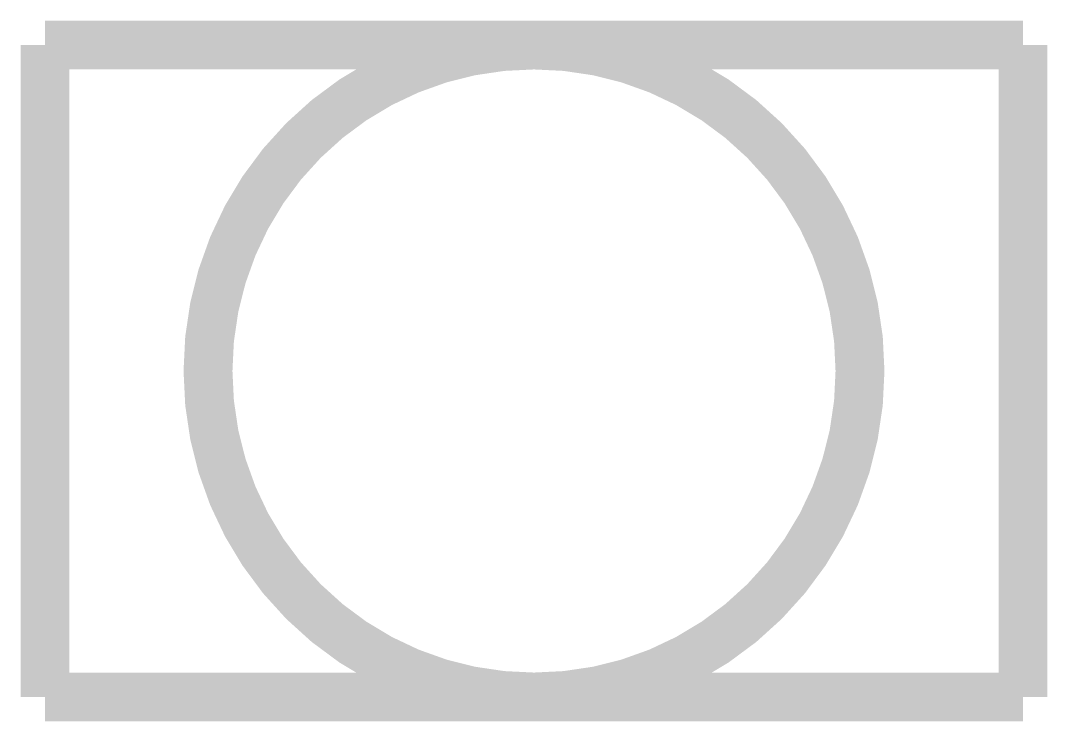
# Model space of a CAD drawing. Extents: x 4.85 to 11.15, y 1.85 to 6.15.
import ezdxf

# ---------------------------------------------------------------- set-up
doc = ezdxf.new("R2010")
doc.units = 0
doc.header["$MEASUREMENT"] = 0
doc.layers.get('0').update_dxf_attribs({"linetype": 'CONTINUOUS'})

msp = doc.modelspace()

# ---------------------------------------------------------------- linework, layer by layer
at = {"const_width": 0.3}
for points in [[(5, 6), (5, 2)], [(5, 6), (11, 6)], [(11, 6), (11, 2)], [(5, 2), (11, 2)]]:
    msp.add_lwpolyline(points, dxfattribs=at)
msp.add_lwpolyline([(8, 2, 1), (8, 6, 1), (8, 2, 1)], format="xyb", dxfattribs=at)

doc.saveas('drawing.dxf')
